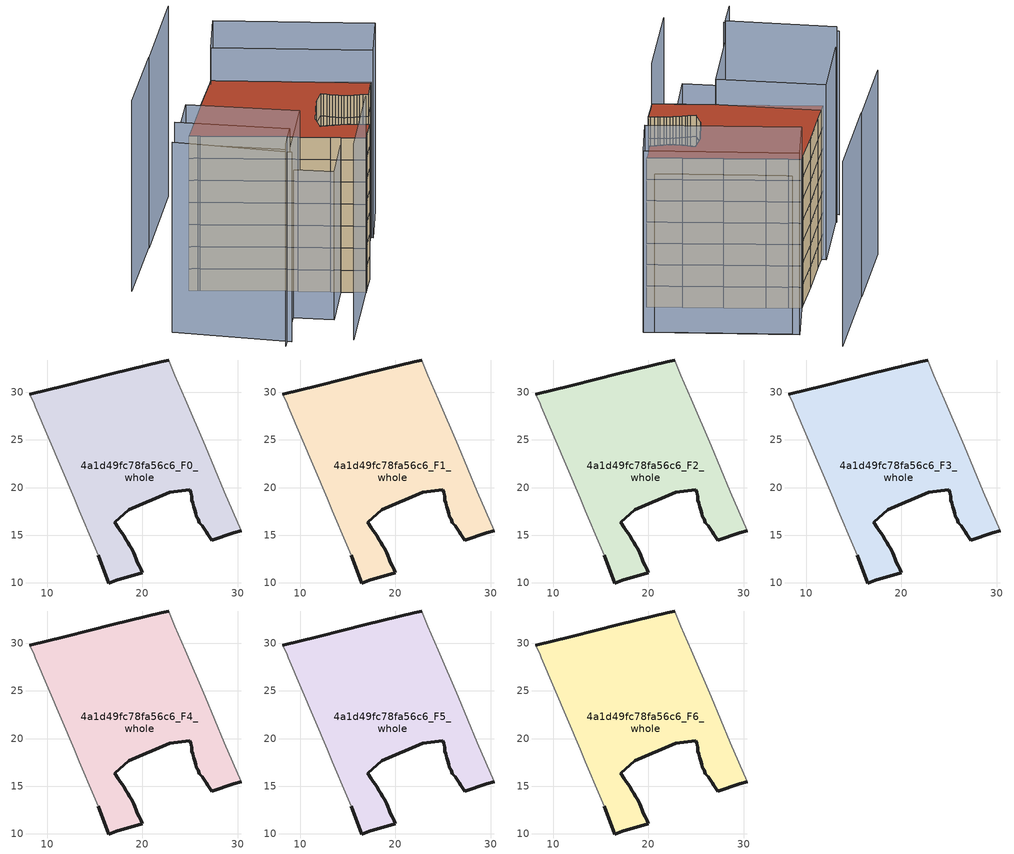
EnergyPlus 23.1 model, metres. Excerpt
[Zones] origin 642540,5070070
4a1d49fc78fa56c6_F0_whole
 floor ground (EU_floor_Construction): 23.38,31.8 24.48,29.29 26.58,24.39 28.58,19.59 30.38,15.48 29.58,15.28 27.28,14.48 26.88,15.08 26.68,15.38 26.48,15.68 26.28,15.98 25.98,16.28 25.88,16.68 25.68,16.98 25.58,17.28 25.48,17.68 25.38,17.98 25.28,18.38 25.18,18.69 25.18,19.09 25.08,19.49 24.98,19.79 22.88,19.49 18.57,17.69 17.07,16.39 17.47,15.79 17.67,15.49 17.87,15.18 18.07,14.88 18.27,14.58 18.47,14.28 18.67,13.88 18.87,13.58 19.07,13.18 19.17,12.88 19.37,12.48 19.47,12.18 19.67,11.78 19.87,11.38 19.97,11.08 17.27,10.28 16.47,9.98 15.37,12.88 14.87,13.99 13.37,17.59 12.87,18.89 8.77,28.5 8.67,28.8 8.17,29.8 11.87,30.7 16.97,32 21.98,33.2 22.78,33.4 z0
 wall outside (EU_wall_Construction): 22.78,33.4 21.98,33.2 16.97,32 11.87,30.7 8.17,29.8 / 15.37,12.88 16.47,9.98 17.27,10.28 19.97,11.08 19.87,11.38 19.67,11.78 19.47,12.18 19.37,12.48 19.17,12.88 19.07,13.18 18.87,13.58 18.67,13.88 18.47,14.28 18.27,14.58 18.07,14.88 17.87,15.18 17.67,15.49 17.47,15.79 17.07,16.39 18.57,17.69 22.88,19.49 24.98,19.79 25.08,19.49 25.18,19.09 25.18,18.69 25.28,18.38 25.38,17.98 25.48,17.68 25.58,17.28 25.68,16.98 25.88,16.68 25.98,16.28 26.28,15.98 26.48,15.68 26.68,15.38 26.88,15.08 27.28,14.48 29.58,15.28 30.38,15.48 z0:3
 wall adiabatic (EU_wall_Construction): 30.38,15.48 28.58,19.59 26.58,24.39 24.48,29.29 23.38,31.8 22.78,33.4 / 8.17,29.8 8.67,28.8 8.77,28.5 12.87,18.89 13.37,17.59 14.87,13.99 15.37,12.88 z0:3
4a1d49fc78fa56c6_F1_whole
 floor to 4a1d49fc78fa56c6_F0_whole (EU_floor_Construction): 23.38,31.8 24.48,29.29 26.58,24.39 28.58,19.59 30.38,15.48 29.58,15.28 27.28,14.48 26.88,15.08 26.68,15.38 26.48,15.68 26.28,15.98 25.98,16.28 25.88,16.68 25.68,16.98 25.58,17.28 25.48,17.68 25.38,17.98 25.28,18.38 25.18,18.69 25.18,19.09 25.08,19.49 24.98,19.79 22.88,19.49 18.57,17.69 17.07,16.39 17.47,15.79 17.67,15.49 17.87,15.18 18.07,14.88 18.27,14.58 18.47,14.28 18.67,13.88 18.87,13.58 19.07,13.18 19.17,12.88 19.37,12.48 19.47,12.18 19.67,11.78 19.87,11.38 19.97,11.08 17.27,10.28 16.47,9.98 15.37,12.88 14.87,13.99 13.37,17.59 12.87,18.89 8.77,28.5 8.67,28.8 8.17,29.8 11.87,30.7 16.97,32 21.98,33.2 22.78,33.4 z3
 wall outside (EU_wall_Construction): 22.78,33.4 21.98,33.2 16.97,32 11.87,30.7 8.17,29.8 / 15.37,12.88 16.47,9.98 17.27,10.28 19.97,11.08 19.87,11.38 19.67,11.78 19.47,12.18 19.37,12.48 19.17,12.88 19.07,13.18 18.87,13.58 18.67,13.88 18.47,14.28 18.27,14.58 18.07,14.88 17.87,15.18 17.67,15.49 17.47,15.79 17.07,16.39 18.57,17.69 22.88,19.49 24.98,19.79 25.08,19.49 25.18,19.09 25.18,18.69 25.28,18.38 25.38,17.98 25.48,17.68 25.58,17.28 25.68,16.98 25.88,16.68 25.98,16.28 26.28,15.98 26.48,15.68 26.68,15.38 26.88,15.08 27.28,14.48 29.58,15.28 30.38,15.48 z3:6
 wall adiabatic (EU_wall_Construction): 30.38,15.48 28.58,19.59 26.58,24.39 24.48,29.29 23.38,31.8 22.78,33.4 / 8.17,29.8 8.67,28.8 8.77,28.5 12.87,18.89 13.37,17.59 14.87,13.99 15.37,12.88 z3:6
4a1d49fc78fa56c6_F2_whole
 floor to 4a1d49fc78fa56c6_F1_whole (EU_floor_Construction): 23.38,31.8 24.48,29.29 26.58,24.39 28.58,19.59 30.38,15.48 29.58,15.28 27.28,14.48 26.88,15.08 26.68,15.38 26.48,15.68 26.28,15.98 25.98,16.28 25.88,16.68 25.68,16.98 25.58,17.28 25.48,17.68 25.38,17.98 25.28,18.38 25.18,18.69 25.18,19.09 25.08,19.49 24.98,19.79 22.88,19.49 18.57,17.69 17.07,16.39 17.47,15.79 17.67,15.49 17.87,15.18 18.07,14.88 18.27,14.58 18.47,14.28 18.67,13.88 18.87,13.58 19.07,13.18 19.17,12.88 19.37,12.48 19.47,12.18 19.67,11.78 19.87,11.38 19.97,11.08 17.27,10.28 16.47,9.98 15.37,12.88 14.87,13.99 13.37,17.59 12.87,18.89 8.77,28.5 8.67,28.8 8.17,29.8 11.87,30.7 16.97,32 21.98,33.2 22.78,33.4 z6
 wall outside (EU_wall_Construction): 22.78,33.4 21.98,33.2 16.97,32 11.87,30.7 8.17,29.8 / 15.37,12.88 16.47,9.98 17.27,10.28 19.97,11.08 19.87,11.38 19.67,11.78 19.47,12.18 19.37,12.48 19.17,12.88 19.07,13.18 18.87,13.58 18.67,13.88 18.47,14.28 18.27,14.58 18.07,14.88 17.87,15.18 17.67,15.49 17.47,15.79 17.07,16.39 18.57,17.69 22.88,19.49 24.98,19.79 25.08,19.49 25.18,19.09 25.18,18.69 25.28,18.38 25.38,17.98 25.48,17.68 25.58,17.28 25.68,16.98 25.88,16.68 25.98,16.28 26.28,15.98 26.48,15.68 26.68,15.38 26.88,15.08 27.28,14.48 29.58,15.28 30.38,15.48 z6:9
 wall adiabatic (EU_wall_Construction): 30.38,15.48 28.58,19.59 26.58,24.39 24.48,29.29 23.38,31.8 22.78,33.4 / 8.17,29.8 8.67,28.8 8.77,28.5 12.87,18.89 13.37,17.59 14.87,13.99 15.37,12.88 z6:9
4a1d49fc78fa56c6_F3_whole
 floor to 4a1d49fc78fa56c6_F2_whole (EU_floor_Construction): 23.38,31.8 24.48,29.29 26.58,24.39 28.58,19.59 30.38,15.48 29.58,15.28 27.28,14.48 26.88,15.08 26.68,15.38 26.48,15.68 26.28,15.98 25.98,16.28 25.88,16.68 25.68,16.98 25.58,17.28 25.48,17.68 25.38,17.98 25.28,18.38 25.18,18.69 25.18,19.09 25.08,19.49 24.98,19.79 22.88,19.49 18.57,17.69 17.07,16.39 17.47,15.79 17.67,15.49 17.87,15.18 18.07,14.88 18.27,14.58 18.47,14.28 18.67,13.88 18.87,13.58 19.07,13.18 19.17,12.88 19.37,12.48 19.47,12.18 19.67,11.78 19.87,11.38 19.97,11.08 17.27,10.28 16.47,9.98 15.37,12.88 14.87,13.99 13.37,17.59 12.87,18.89 8.77,28.5 8.67,28.8 8.17,29.8 11.87,30.7 16.97,32 21.98,33.2 22.78,33.4 z9
 wall outside (EU_wall_Construction): 22.78,33.4 21.98,33.2 16.97,32 11.87,30.7 8.17,29.8 / 15.37,12.88 16.47,9.98 17.27,10.28 19.97,11.08 19.87,11.38 19.67,11.78 19.47,12.18 19.37,12.48 19.17,12.88 19.07,13.18 18.87,13.58 18.67,13.88 18.47,14.28 18.27,14.58 18.07,14.88 17.87,15.18 17.67,15.49 17.47,15.79 17.07,16.39 18.57,17.69 22.88,19.49 24.98,19.79 25.08,19.49 25.18,19.09 25.18,18.69 25.28,18.38 25.38,17.98 25.48,17.68 25.58,17.28 25.68,16.98 25.88,16.68 25.98,16.28 26.28,15.98 26.48,15.68 26.68,15.38 26.88,15.08 27.28,14.48 29.58,15.28 30.38,15.48 z9:12
 wall adiabatic (EU_wall_Construction): 30.38,15.48 28.58,19.59 26.58,24.39 24.48,29.29 23.38,31.8 22.78,33.4 / 8.17,29.8 8.67,28.8 8.77,28.5 12.87,18.89 13.37,17.59 14.87,13.99 15.37,12.88 z9:12
4a1d49fc78fa56c6_F4_whole
 floor to 4a1d49fc78fa56c6_F3_whole (EU_floor_Construction): 23.38,31.8 24.48,29.29 26.58,24.39 28.58,19.59 30.38,15.48 29.58,15.28 27.28,14.48 26.88,15.08 26.68,15.38 26.48,15.68 26.28,15.98 25.98,16.28 25.88,16.68 25.68,16.98 25.58,17.28 25.48,17.68 25.38,17.98 25.28,18.38 25.18,18.69 25.18,19.09 25.08,19.49 24.98,19.79 22.88,19.49 18.57,17.69 17.07,16.39 17.47,15.79 17.67,15.49 17.87,15.18 18.07,14.88 18.27,14.58 18.47,14.28 18.67,13.88 18.87,13.58 19.07,13.18 19.17,12.88 19.37,12.48 19.47,12.18 19.67,11.78 19.87,11.38 19.97,11.08 17.27,10.28 16.47,9.98 15.37,12.88 14.87,13.99 13.37,17.59 12.87,18.89 8.77,28.5 8.67,28.8 8.17,29.8 11.87,30.7 16.97,32 21.98,33.2 22.78,33.4 z12
 wall outside (EU_wall_Construction): 22.78,33.4 21.98,33.2 16.97,32 11.87,30.7 8.17,29.8 / 15.37,12.88 16.47,9.98 17.27,10.28 19.97,11.08 19.87,11.38 19.67,11.78 19.47,12.18 19.37,12.48 19.17,12.88 19.07,13.18 18.87,13.58 18.67,13.88 18.47,14.28 18.27,14.58 18.07,14.88 17.87,15.18 17.67,15.49 17.47,15.79 17.07,16.39 18.57,17.69 22.88,19.49 24.98,19.79 25.08,19.49 25.18,19.09 25.18,18.69 25.28,18.38 25.38,17.98 25.48,17.68 25.58,17.28 25.68,16.98 25.88,16.68 25.98,16.28 26.28,15.98 26.48,15.68 26.68,15.38 26.88,15.08 27.28,14.48 29.58,15.28 30.38,15.48 z12:15
 wall adiabatic (EU_wall_Construction): 30.38,15.48 28.58,19.59 26.58,24.39 24.48,29.29 23.38,31.8 22.78,33.4 / 8.17,29.8 8.67,28.8 8.77,28.5 12.87,18.89 13.37,17.59 14.87,13.99 15.37,12.88 z12:15
4a1d49fc78fa56c6_F5_whole
 floor to 4a1d49fc78fa56c6_F4_whole (EU_floor_Construction): 23.38,31.8 24.48,29.29 26.58,24.39 28.58,19.59 30.38,15.48 29.58,15.28 27.28,14.48 26.88,15.08 26.68,15.38 26.48,15.68 26.28,15.98 25.98,16.28 25.88,16.68 25.68,16.98 25.58,17.28 25.48,17.68 25.38,17.98 25.28,18.38 25.18,18.69 25.18,19.09 25.08,19.49 24.98,19.79 22.88,19.49 18.57,17.69 17.07,16.39 17.47,15.79 17.67,15.49 17.87,15.18 18.07,14.88 18.27,14.58 18.47,14.28 18.67,13.88 18.87,13.58 19.07,13.18 19.17,12.88 19.37,12.48 19.47,12.18 19.67,11.78 19.87,11.38 19.97,11.08 17.27,10.28 16.47,9.98 15.37,12.88 14.87,13.99 13.37,17.59 12.87,18.89 8.77,28.5 8.67,28.8 8.17,29.8 11.87,30.7 16.97,32 21.98,33.2 22.78,33.4 z15
 wall outside (EU_wall_Construction): 22.78,33.4 21.98,33.2 16.97,32 11.87,30.7 8.17,29.8 / 15.37,12.88 16.47,9.98 17.27,10.28 19.97,11.08 19.87,11.38 19.67,11.78 19.47,12.18 19.37,12.48 19.17,12.88 19.07,13.18 18.87,13.58 18.67,13.88 18.47,14.28 18.27,14.58 18.07,14.88 17.87,15.18 17.67,15.49 17.47,15.79 17.07,16.39 18.57,17.69 22.88,19.49 24.98,19.79 25.08,19.49 25.18,19.09 25.18,18.69 25.28,18.38 25.38,17.98 25.48,17.68 25.58,17.28 25.68,16.98 25.88,16.68 25.98,16.28 26.28,15.98 26.48,15.68 26.68,15.38 26.88,15.08 27.28,14.48 29.58,15.28 30.38,15.48 z15:18
 wall adiabatic (EU_wall_Construction): 30.38,15.48 28.58,19.59 26.58,24.39 24.48,29.29 23.38,31.8 22.78,33.4 / 8.17,29.8 8.67,28.8 8.77,28.5 12.87,18.89 13.37,17.59 14.87,13.99 15.37,12.88 z15:18
4a1d49fc78fa56c6_F6_whole
 floor to 4a1d49fc78fa56c6_F5_whole (EU_floor_Construction): 23.38,31.8 24.48,29.29 26.58,24.39 28.58,19.59 30.38,15.48 29.58,15.28 27.28,14.48 26.88,15.08 26.68,15.38 26.48,15.68 26.28,15.98 25.98,16.28 25.88,16.68 25.68,16.98 25.58,17.28 25.48,17.68 25.38,17.98 25.28,18.38 25.18,18.69 25.18,19.09 25.08,19.49 24.98,19.79 22.88,19.49 18.57,17.69 17.07,16.39 17.47,15.79 17.67,15.49 17.87,15.18 18.07,14.88 18.27,14.58 18.47,14.28 18.67,13.88 18.87,13.58 19.07,13.18 19.17,12.88 19.37,12.48 19.47,12.18 19.67,11.78 19.87,11.38 19.97,11.08 17.27,10.28 16.47,9.98 15.37,12.88 14.87,13.99 13.37,17.59 12.87,18.89 8.77,28.5 8.67,28.8 8.17,29.8 11.87,30.7 16.97,32 21.98,33.2 22.78,33.4 z18
 wall outside (EU_wall_Construction): 22.78,33.4 21.98,33.2 16.97,32 11.87,30.7 8.17,29.8 / 15.37,12.88 16.47,9.98 17.27,10.28 19.97,11.08 19.87,11.38 19.67,11.78 19.47,12.18 19.37,12.48 19.17,12.88 19.07,13.18 18.87,13.58 18.67,13.88 18.47,14.28 18.27,14.58 18.07,14.88 17.87,15.18 17.67,15.49 17.47,15.79 17.07,16.39 18.57,17.69 22.88,19.49 24.98,19.79 25.08,19.49 25.18,19.09 25.18,18.69 25.28,18.38 25.38,17.98 25.48,17.68 25.58,17.28 25.68,16.98 25.88,16.68 25.98,16.28 26.28,15.98 26.48,15.68 26.68,15.38 26.88,15.08 27.28,14.48 29.58,15.28 30.38,15.48 z18:21
 wall adiabatic (EU_wall_Construction): 30.38,15.48 28.58,19.59 26.58,24.39 24.48,29.29 23.38,31.8 22.78,33.4 / 8.17,29.8 8.67,28.8 8.77,28.5 12.87,18.89 13.37,17.59 14.87,13.99 15.37,12.88 z18:21
 roof outside (EU_roof_Construction): 29.58,15.28 30.38,15.48 28.58,19.59 26.58,24.39 24.48,29.29 23.38,31.8 22.78,33.4 21.98,33.2 16.97,32 11.87,30.7 8.17,29.8 8.67,28.8 8.77,28.5 12.87,18.89 13.37,17.59 14.87,13.99 15.37,12.88 16.47,9.98 17.27,10.28 19.97,11.08 19.87,11.38 19.67,11.78 19.47,12.18 19.37,12.48 19.17,12.88 19.07,13.18 18.87,13.58 18.67,13.88 18.47,14.28 18.27,14.58 18.07,14.88 17.87,15.18 17.67,15.49 17.47,15.79 17.07,16.39 18.57,17.69 22.88,19.49 24.98,19.79 25.08,19.49 25.18,19.09 25.18,18.69 25.28,18.38 25.38,17.98 25.48,17.68 25.58,17.28 25.68,16.98 25.88,16.68 25.98,16.28 26.28,15.98 26.48,15.68 26.68,15.38 26.88,15.08 27.28,14.48 z21
shading: 4.44,6.25 16.46,10 z0:26.7; 15.37,12.88 8.36,10.58 / 8.36,10.58 6.77,15.42 / 6.77,15.42 13.78,17.72 / 13.78,17.72 15.37,12.88 z0:20.1; 3.46,14.29 -0.69,27.58 / -0.69,27.58 9.28,30.69 / 9.28,30.69 13.43,17.4 / 13.43,17.4 3.46,14.29 z0:24.6; 29.33,36.07 36.76,17.88 / 36.76,17.88 30.17,15.18 / 30.17,15.18 22.73,33.38 / 22.73,33.38 29.33,36.07 z0:25.5; 36.24,19.16 29.68,35.2 z0:22.3; 30,42.24 16.69,38.84 / 16.68,38.9 5.24,36 z0:25.9; -2.65,27.12 0.91,12.88 z0:25.8; -0.67,27.71 3.47,14.28 / 3.47,14.28 -0.39,13.09 z0:27.5
[Building]
EU S2 Campaign: North Axis=0; Terrain=City; Solar Distribution=FullExterior
[Site:Location]
Lyon-Bron: Latitude=45.75; Longitude=5; Time Zone=1; Elevation=198
[SizingPeriod:WeatherFileDays]
AnnualSizingPeriod: Begin Month=1; Begin Day of Month=1; End Month=12; End Day of Month=31; Day of Week for Start Day=Monday; Use Weather File Daylight Saving Period=No; Use Weather File Rain and Snow Indicators=No
[MATERIAL]
EU_InternalMass_Material: Roughness=MediumRough; Thickness=0.1; Conductivity=1; Density=1800; Specific Heat=900; Thermal Absorptance=0.9; Solar Absorptance=0.7; Visible Absorptance=0.7
[MATERIAL:NOMASS] Roughness=MediumRough; Thermal Absorptance=0.9; Solar Absorptance=0.7; Visible Absorptance=0.7
Name | Thermal Resistance
EU_wall_NoMass | 0.776494
EU_roof_NoMass | 0.486893
EU_floor_NoMass | 0.421597
[CONSTRUCTION]
EU_wall_Construction: EU_wall_NoMass
EU_roof_Construction: EU_roof_NoMass
EU_floor_Construction: EU_floor_NoMass
EU_InternalMass_Construction: EU_InternalMass_Material
[ZONE] Type=1; Multiplier=1; Ceiling Height=autocalculate; Floor Area=autocalculate; Part of Total Floor Area=Yes
Name | Volume
4a1d49fc78fa56c6_F0_whole | 757.304
4a1d49fc78fa56c6_F1_whole; 4a1d49fc78fa56c6_F2_whole; 4a1d49fc78fa56c6_F3_whole; 4a1d49fc78fa56c6_F4_whole; 4a1d49fc78fa56c6_F5_whole; 4a1d49fc78fa56c6_F6_whole | 757.303
[INTERNALMASS] Construction=EU_InternalMass_Construction; Surface Area=252.435
Name | Zone or ZoneList
4a1d49fc78fa56c6_F0_whole_EU_InternalMass | 4a1d49fc78fa56c6_F0_whole
4a1d49fc78fa56c6_F1_whole_EU_InternalMass | 4a1d49fc78fa56c6_F1_whole
4a1d49fc78fa56c6_F2_whole_EU_InternalMass | 4a1d49fc78fa56c6_F2_whole
4a1d49fc78fa56c6_F3_whole_EU_InternalMass | 4a1d49fc78fa56c6_F3_whole
4a1d49fc78fa56c6_F4_whole_EU_InternalMass | 4a1d49fc78fa56c6_F4_whole
4a1d49fc78fa56c6_F5_whole_EU_InternalMass | 4a1d49fc78fa56c6_F5_whole
4a1d49fc78fa56c6_F6_whole_EU_InternalMass | 4a1d49fc78fa56c6_F6_whole
[OTHEREQUIPMENT] Fuel Type=Electricity; Design Level Calculation Method=Watts/Area; Power per Zone Floor Area=1; Fraction Latent=0; Fraction Radiant=0; Fraction Lost=0; Carbon Dioxide Generation Rate=0; EndUse Subcategory=EU_Step8_InternalGains
Name | Zone or ZoneList or Space or SpaceList | Schedule
EU_Step8_InternalGain_4a1d49fc78fa56c6_F0_whole_f000 | 4a1d49fc78fa56c6_F0_whole | EU_Step8_GainSchedule_4a1d49fc78fa56c6_F0_whole_f000
EU_Step8_InternalGain_4a1d49fc78fa56c6_F1_whole_f000 | 4a1d49fc78fa56c6_F1_whole | EU_Step8_GainSchedule_4a1d49fc78fa56c6_F1_whole_f000
EU_Step8_InternalGain_4a1d49fc78fa56c6_F2_whole_f000 | 4a1d49fc78fa56c6_F2_whole | EU_Step8_GainSchedule_4a1d49fc78fa56c6_F2_whole_f000
EU_Step8_InternalGain_4a1d49fc78fa56c6_F3_whole_f000 | 4a1d49fc78fa56c6_F3_whole | EU_Step8_GainSchedule_4a1d49fc78fa56c6_F3_whole_f000
EU_Step8_InternalGain_4a1d49fc78fa56c6_F4_whole_f000 | 4a1d49fc78fa56c6_F4_whole | EU_Step8_GainSchedule_4a1d49fc78fa56c6_F4_whole_f000
EU_Step8_InternalGain_4a1d49fc78fa56c6_F5_whole_f000 | 4a1d49fc78fa56c6_F5_whole | EU_Step8_GainSchedule_4a1d49fc78fa56c6_F5_whole_f000
EU_Step8_InternalGain_4a1d49fc78fa56c6_F6_whole_f000 | 4a1d49fc78fa56c6_F6_whole | EU_Step8_GainSchedule_4a1d49fc78fa56c6_F6_whole_f000
[ZONEVENTILATION:DESIGNFLOWRATE] Schedule=EU_AlwaysOn; Design Flow Rate Calculation Method=AirChanges/Hour; Air Changes per Hour=0.693814; Ventilation Type=Natural; Fan Pressure Rise=0; Fan Total Efficiency=1; Constant Term Coefficient=1; Temperature Term Coefficient=0; Velocity Term Coefficient=0; Velocity Squared Term Coefficient=0; Minimum Indoor Temperature=-100; Maximum Indoor Temperature=100; Delta Temperature=-100; Minimum Outdoor Temperature=-100; Maximum Outdoor Temperature=100; Maximum Wind Speed=40
Name | Zone or ZoneList or Space or SpaceList
EU_ConstantAir_4a1d49fc78fa56c6_F0_whole | 4a1d49fc78fa56c6_F0_whole
EU_ConstantAir_4a1d49fc78fa56c6_F1_whole | 4a1d49fc78fa56c6_F1_whole
EU_ConstantAir_4a1d49fc78fa56c6_F2_whole | 4a1d49fc78fa56c6_F2_whole
EU_ConstantAir_4a1d49fc78fa56c6_F3_whole | 4a1d49fc78fa56c6_F3_whole
EU_ConstantAir_4a1d49fc78fa56c6_F4_whole | 4a1d49fc78fa56c6_F4_whole
EU_ConstantAir_4a1d49fc78fa56c6_F5_whole | 4a1d49fc78fa56c6_F5_whole
EU_ConstantAir_4a1d49fc78fa56c6_F6_whole | 4a1d49fc78fa56c6_F6_whole
[HVACTEMPLATE:THERMOSTAT] Constant Heating Setpoint=20; Constant Cooling Setpoint=50
EU_HeatOnly_4a1d49fc78fa56c6_F0_whole; EU_HeatOnly_4a1d49fc78fa56c6_F1_whole; EU_HeatOnly_4a1d49fc78fa56c6_F2_whole; EU_HeatOnly_4a1d49fc78fa56c6_F3_whole; EU_HeatOnly_4a1d49fc78fa56c6_F4_whole; EU_HeatOnly_4a1d49fc78fa56c6_F5_whole; EU_HeatOnly_4a1d49fc78fa56c6_F6_whole
[HVACTEMPLATE:ZONE:IDEALLOADSAIRSYSTEM] System Availability Schedule=EU_AlwaysOn; Maximum Heating Supply Air Temperature=50; Minimum Cooling Supply Air Temperature=13; Maximum Heating Supply Air Humidity Ratio=0.0156; Minimum Cooling Supply Air Humidity Ratio=0.0077; Heating Limit=NoLimit; Cooling Limit=NoLimit; Heating Availability Schedule=EU_AlwaysOn; Cooling Availability Schedule=EU_CoolingOff; Dehumidification Control Type=ConstantSensibleHeatRatio; Cooling Sensible Heat Ratio=0.7; Dehumidification Setpoint=60; Humidification Control Type=None; Humidification Setpoint=30; Outdoor Air Method=None; Outdoor Air Flow Rate per Person=0.00944; Outdoor Air Flow Rate per Zone Floor Area=0; Outdoor Air Flow Rate per Zone=0; Demand Controlled Ventilation Type=None; Outdoor Air Economizer Type=NoEconomizer; Heat Recovery Type=None; Sensible Heat Recovery Effectiveness=0.7; Latent Heat Recovery Effectiveness=0.65
Name | Template Thermostat
4a1d49fc78fa56c6_F0_whole | EU_HeatOnly_4a1d49fc78fa56c6_F0_whole
4a1d49fc78fa56c6_F1_whole | EU_HeatOnly_4a1d49fc78fa56c6_F1_whole
4a1d49fc78fa56c6_F2_whole | EU_HeatOnly_4a1d49fc78fa56c6_F2_whole
4a1d49fc78fa56c6_F3_whole | EU_HeatOnly_4a1d49fc78fa56c6_F3_whole
4a1d49fc78fa56c6_F4_whole | EU_HeatOnly_4a1d49fc78fa56c6_F4_whole
4a1d49fc78fa56c6_F5_whole | EU_HeatOnly_4a1d49fc78fa56c6_F5_whole
4a1d49fc78fa56c6_F6_whole | EU_HeatOnly_4a1d49fc78fa56c6_F6_whole
[SIZING:ZONE] Zone Cooling Design Supply Air Temperature Input Method=SupplyAirTemperature; Zone Cooling Design Supply Air Temperature=13; Zone Heating Design Supply Air Temperature Input Method=SupplyAirTemperature; Zone Heating Design Supply Air Temperature=50; Zone Cooling Design Supply Air Humidity Ratio=0.008; Zone Heating Design Supply Air Humidity Ratio=0.008; Cooling Design Air Flow Method=DesignDay; Cooling Design Air Flow Rate=0; Cooling Minimum Air Flow per Zone Floor Area=0.000762; Cooling Minimum Air Flow=0; Cooling Minimum Air Flow Fraction=0.2; Heating Design Air Flow Method=DesignDay; Heating Design Air Flow Rate=0; Heating Maximum Air Flow per Zone Floor Area=0.002032; Heating Maximum Air Flow=0.141576; Heating Maximum Air Flow Fraction=0.3; Account for Dedicated Outdoor Air System=No; Dedicated Outdoor Air System Control Strategy=NeutralSupplyAir; Dedicated Outdoor Air Low Setpoint Temperature for Design=autosize; Dedicated Outdoor Air High Setpoint Temperature for Design=autosize; Zone Load Sizing Method=Sensible Load Only No Latent Load; Zone Latent Cooling Design Supply Air Humidity Ratio Input Method=HumidityRatioDifference; Zone Cooling Design Supply Air Humidity Ratio Difference=0.005; Zone Latent Heating Design Supply Air Humidity Ratio Input Method=HumidityRatioDifference; Zone Humidification Design Supply Air Humidity Ratio Difference=0.005
4a1d49fc78fa56c6_F0_whole; 4a1d49fc78fa56c6_F1_whole; 4a1d49fc78fa56c6_F2_whole; 4a1d49fc78fa56c6_F3_whole; 4a1d49fc78fa56c6_F4_whole; 4a1d49fc78fa56c6_F5_whole; 4a1d49fc78fa56c6_F6_whole
[SCHEDULE:CONSTANT]
Name | Hourly Value
EU_AlwaysOn | 1
EU_CoolingOff | 0
[SCHEDULE:FILE] Column Number=1; Rows to Skip at Top=0; Number of Hours of Data=8760; Column Separator=Comma; Interpolate to Timestep=No; Minutes per Item=60; Adjust Schedule for Daylight Savings=Yes
Name | File
EU_Step8_GainSchedule_4a1d49fc78fa56c6_F0_whole_f000 | ../../schedules/4a1d49fc78fa56c6/4a1d49fc78fa56c6_F0_whole_f000_gain.csv
EU_Step8_GainSchedule_4a1d49fc78fa56c6_F1_whole_f000 | ../../schedules/4a1d49fc78fa56c6/4a1d49fc78fa56c6_F1_whole_f000_gain.csv
EU_Step8_GainSchedule_4a1d49fc78fa56c6_F2_whole_f000 | ../../schedules/4a1d49fc78fa56c6/4a1d49fc78fa56c6_F2_whole_f000_gain.csv
EU_Step8_GainSchedule_4a1d49fc78fa56c6_F3_whole_f000 | ../../schedules/4a1d49fc78fa56c6/4a1d49fc78fa56c6_F3_whole_f000_gain.csv
EU_Step8_GainSchedule_4a1d49fc78fa56c6_F4_whole_f000 | ../../schedules/4a1d49fc78fa56c6/4a1d49fc78fa56c6_F4_whole_f000_gain.csv
EU_Step8_GainSchedule_4a1d49fc78fa56c6_F5_whole_f000 | ../../schedules/4a1d49fc78fa56c6/4a1d49fc78fa56c6_F5_whole_f000_gain.csv
EU_Step8_GainSchedule_4a1d49fc78fa56c6_F6_whole_f000 | ../../schedules/4a1d49fc78fa56c6/4a1d49fc78fa56c6_F6_whole_f000_gain.csv
